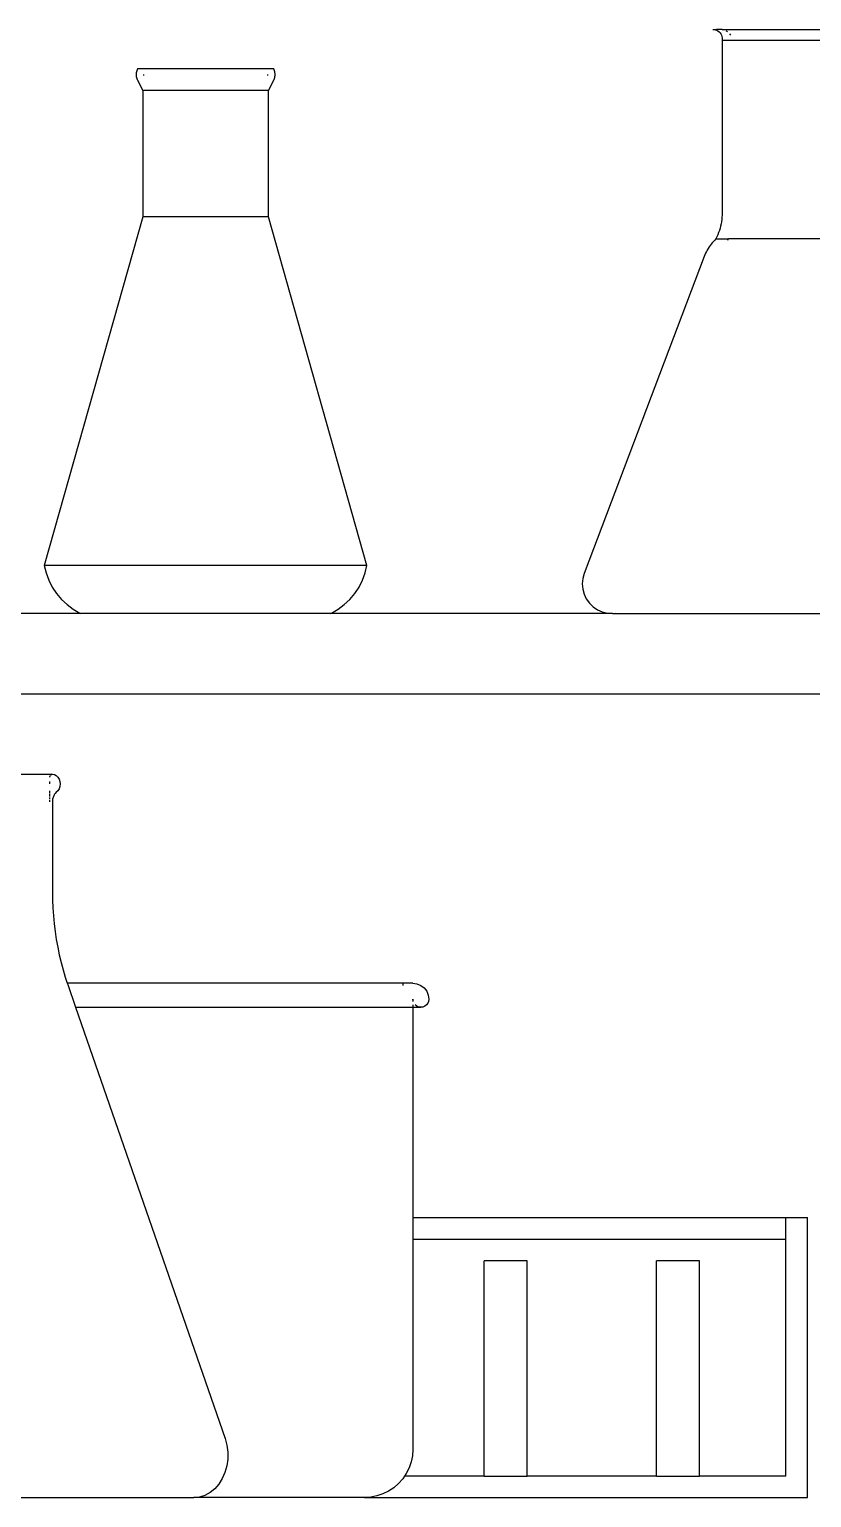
# Model space of a CAD drawing. Header units: metres. Extents: x 2.3 to 15.1, y 3 to 5.1.
# Drawn here: x 9.5056 to 9.7487, y 4.3381 to 4.7948 of the extents above; entities that cross this region are included whole.
import ezdxf

# ---------------------------------------------------------------- set-up
doc = ezdxf.new("R2010")
doc.units = ezdxf.units.M
doc.layers.add('Edges', color=7, linetype='Continuous')

# ---------------------------------------------------------------- blocks, each defined once
blk = doc.blocks.new('Chemistry Lab table fr')
at = {"layer": 'Edges'}
for p, q in [((-0.59991, 0.52649), (-0.59948, 0.52646)), ((-0.59948, 0.52646), (-0.59875, 0.52649)), ((-0.59948, 0.52646), (-0.59906, 0.52637)), ((-0.59906, 0.52637), (-0.59866, 0.52622)), ((-0.59696, 0.52649), (-0.59875, 0.52649)), ((-0.59866, 0.52622), (-0.59828, 0.52601)), ((-0.59828, 0.52601), (-0.59794, 0.52575)), ((-0.59794, 0.52575), (-0.59763, 0.52544)), ((-0.59763, 0.52544), (-0.59738, 0.52509)), ((-0.59651, 0.52637), (-0.59696, 0.52649)), ((-0.59696, 0.52649), (-0.53419, 0.52649)), ((-0.59565, 0.52598), (-0.59569, 0.52601)), ((-0.59528, 0.52575), (-0.59565, 0.52598)), ((-0.59738, 0.52509), (-0.59718, 0.52471)), ((-0.59718, 0.52471), (-0.59703, 0.5243)), ((-0.59703, 0.5243), (-0.59695, 0.52388)), ((-0.59692, 0.52345), (-0.59696, 0.52302)), ((-0.59696, 0.52302), (-0.59696, 0.46945)), ((-0.53419, 0.52302), (-0.59696, 0.52302)), ((-0.59695, 0.52388), (-0.59692, 0.52345)), ((-0.59426, 0.52472), (-0.59455, 0.52509)), ((-0.77907, 0.51272), (-0.77908, 0.51241)), ((-0.77908, 0.51241), (-0.77907, 0.51211)), ((-0.77903, 0.51302), (-0.77907, 0.51272)), ((-0.77907, 0.51211), (-0.77903, 0.5118)), ((-0.77897, 0.51332), (-0.77903, 0.51302)), ((-0.77903, 0.5118), (-0.77897, 0.5115)), ((-0.77888, 0.51361), (-0.77897, 0.51332)), ((-0.77897, 0.5115), (-0.77888, 0.51121)), ((-0.77878, 0.5139), (-0.77888, 0.51361)), ((-0.77864, 0.51418), (-0.77878, 0.5139)), ((-0.73632, 0.51418), (-0.77864, 0.51418)), ((-0.77671, 0.51211), (-0.77671, 0.51241)), ((-0.73825, 0.51241), (-0.73825, 0.51211)), ((-0.73618, 0.5139), (-0.73632, 0.51418)), ((-0.73608, 0.51361), (-0.73618, 0.5139)), ((-0.73599, 0.51332), (-0.73608, 0.51361)), ((-0.73608, 0.51121), (-0.73599, 0.5115)), ((-0.73593, 0.51302), (-0.73599, 0.51332)), ((-0.73599, 0.5115), (-0.73593, 0.5118)), ((-0.73589, 0.51272), (-0.73593, 0.51302)), ((-0.73593, 0.5118), (-0.73589, 0.51211)), ((-0.73588, 0.51241), (-0.73589, 0.51272)), ((-0.73589, 0.51211), (-0.73588, 0.51241)), ((-0.77888, 0.51121), (-0.77878, 0.51092)), ((-0.77878, 0.51092), (-0.77864, 0.51065)), ((-0.77864, 0.51065), (-0.77701, 0.50752)), ((-0.77701, 0.50752), (-0.77701, 0.46822)), ((-0.73795, 0.50752), (-0.77701, 0.50752)), ((-0.73795, 0.50752), (-0.73632, 0.51065)), ((-0.73795, 0.46822), (-0.73795, 0.50752)), ((-0.73632, 0.51065), (-0.73618, 0.51092)), ((-0.73618, 0.51092), (-0.73608, 0.51121)), ((-0.77701, 0.46822), (-0.80761, 0.35978)), ((-0.73795, 0.46822), (-0.77701, 0.46822)), ((-0.70735, 0.35978), (-0.73795, 0.46822)), ((-0.5973, 0.46598), (-0.59745, 0.46529)), ((-0.59718, 0.46667), (-0.5973, 0.46598)), ((-0.59709, 0.46736), (-0.59718, 0.46667)), ((-0.59702, 0.46806), (-0.59709, 0.46736)), ((-0.59698, 0.46875), (-0.59702, 0.46806)), ((-0.59696, 0.46945), (-0.59698, 0.46875)), ((-0.5989, 0.46136), (-0.59929, 0.46097)), ((-0.59859, 0.46199), (-0.5989, 0.46136)), ((-0.5989, 0.46136), (-0.59503, 0.46136)), ((-0.59831, 0.46263), (-0.59859, 0.46199)), ((-0.59806, 0.46329), (-0.59831, 0.46263)), ((-0.59783, 0.46395), (-0.59806, 0.46329)), ((-0.59763, 0.46462), (-0.59783, 0.46395)), ((-0.59745, 0.46529), (-0.59763, 0.46462)), ((-0.59519, 0.46097), (-0.59505, 0.46129)), ((-0.59505, 0.46129), (-0.59503, 0.46136)), ((-0.5361, 0.46136), (-0.59503, 0.46136)), ((-0.60212, 0.45687), (-0.60235, 0.45636)), ((-0.60188, 0.45737), (-0.60212, 0.45687)), ((-0.60161, 0.45786), (-0.60188, 0.45737)), ((-0.60133, 0.45834), (-0.60161, 0.45786)), ((-0.60103, 0.45881), (-0.60133, 0.45834)), ((-0.60072, 0.45927), (-0.60103, 0.45881)), ((-0.60039, 0.45971), (-0.60072, 0.45927)), ((-0.60004, 0.46014), (-0.60039, 0.45971)), ((-0.59967, 0.46056), (-0.60004, 0.46014)), ((-0.59929, 0.46097), (-0.59967, 0.46056)), ((-0.60255, 0.45585), (-0.63986, 0.35727)), ((-0.60235, 0.45636), (-0.60255, 0.45585)), ((-0.80761, 0.35978), (-0.80706, 0.35745)), ((-0.70735, 0.35978), (-0.80761, 0.35978)), ((-0.80706, 0.35745), (-0.80623, 0.35519)), ((-0.70873, 0.35519), (-0.7079, 0.35745)), ((-0.7079, 0.35745), (-0.70735, 0.35978)), ((-0.63986, 0.35727), (-0.6403, 0.35569)), ((-0.80623, 0.35519), (-0.80516, 0.35305)), ((-0.80516, 0.35305), (-0.80384, 0.35105)), ((-0.71112, 0.35105), (-0.7098, 0.35305)), ((-0.7098, 0.35305), (-0.70873, 0.35519)), ((-0.6403, 0.35569), (-0.64045, 0.35406)), ((-0.64045, 0.35406), (-0.64031, 0.35243)), ((-0.64031, 0.35243), (-0.63989, 0.35085)), ((-0.80384, 0.35105), (-0.80229, 0.34921)), ((-0.80229, 0.34921), (-0.80055, 0.34757)), ((-0.80055, 0.34757), (-0.79863, 0.34614)), ((-0.71634, 0.34614), (-0.71441, 0.34757)), ((-0.71441, 0.34757), (-0.71267, 0.34921)), ((-0.71267, 0.34921), (-0.71112, 0.35105)), ((-0.63989, 0.35085), (-0.63919, 0.34937)), ((-0.63919, 0.34937), (-0.63824, 0.34804)), ((-0.63824, 0.34804), (-0.63707, 0.34689)), ((-0.79629, 0.34483), (-0.86008, 0.34483)), ((-0.79863, 0.34614), (-0.79655, 0.34494)), ((-0.79655, 0.34494), (-0.79629, 0.34483)), ((-0.71867, 0.34483), (-0.79629, 0.34483)), ((-0.71867, 0.34483), (-0.71841, 0.34494)), ((-0.631, 0.34483), (-0.71867, 0.34483)), ((-0.71841, 0.34494), (-0.71634, 0.34614)), ((-0.63707, 0.34689), (-0.63572, 0.34598)), ((-0.63572, 0.34598), (-0.63422, 0.34531)), ((-0.63422, 0.34531), (-0.63263, 0.34493)), ((-0.63263, 0.34493), (-0.631, 0.34483)), ((-0.631, 0.34483), (-0.63016, 0.34493)), ((-0.631, 0.34483), (-0.5009, 0.34483)), ((-1.12113, 0.31983), (-0.36105, 0.31983)), ((-0.85274, 0.29483), (-0.80546, 0.29483)), ((-0.8059, 0.29183), (-0.8059, 0.2926)), ((-0.80589, 0.29396), (-0.80587, 0.29409)), ((-0.80587, 0.29409), (-0.80584, 0.29421)), ((-0.80584, 0.29421), (-0.80579, 0.29433)), ((-0.80579, 0.29433), (-0.80574, 0.29443)), ((-0.80531, 0.29479), (-0.80546, 0.29483)), ((-0.80545, 0.29472), (-0.80541, 0.29475)), ((-0.80541, 0.29475), (-0.80531, 0.29479)), ((-0.80531, 0.29479), (-0.8052, 0.29482)), ((-0.8052, 0.29482), (-0.8051, 0.29483)), ((-0.8051, 0.29483), (-0.80448, 0.29472)), ((-0.80448, 0.29472), (-0.8039, 0.29443)), ((-0.8039, 0.29443), (-0.8034, 0.29395)), ((-0.8034, 0.29395), (-0.80302, 0.29333)), ((-0.80302, 0.29333), (-0.80278, 0.2926)), ((-0.80278, 0.2926), (-0.8027, 0.29183)), ((-0.8059, 0.28884), (-0.8059, 0.28971)), ((-0.8059, 0.28789), (-0.8059, 0.28862)), ((-0.80478, 0.28789), (-0.80488, 0.28762)), ((-0.80467, 0.28814), (-0.80478, 0.28789)), ((-0.80454, 0.28839), (-0.80467, 0.28814)), ((-0.8044, 0.28862), (-0.80454, 0.28839)), ((-0.80425, 0.28884), (-0.8044, 0.28862)), ((-0.8039, 0.28923), (-0.80425, 0.28884)), ((-0.8034, 0.28971), (-0.8039, 0.28923)), ((-0.80302, 0.29033), (-0.8034, 0.28971)), ((-0.80278, 0.29105), (-0.80302, 0.29033)), ((-0.8027, 0.29183), (-0.80278, 0.29105)), ((-0.8059, 0.28706), (-0.8059, 0.28762)), ((-0.8059, 0.28619), (-0.8059, 0.28677)), ((-0.80506, 0.28677), (-0.8051, 0.28619)), ((-0.8051, 0.28619), (-0.8051, 0.25816)), ((-0.80502, 0.28706), (-0.80506, 0.28677)), ((-0.80496, 0.28734), (-0.80502, 0.28706)), ((-0.80488, 0.28762), (-0.80496, 0.28734)), ((-0.8051, 0.25816), (-0.80507, 0.2557)), ((-0.80507, 0.2557), (-0.80497, 0.25323)), ((-0.80497, 0.25323), (-0.8048, 0.25078)), ((-0.8048, 0.25078), (-0.80456, 0.24833)), ((-0.80456, 0.24833), (-0.80426, 0.24589)), ((-0.80426, 0.24589), (-0.8039, 0.24347)), ((-0.8039, 0.24347), (-0.80346, 0.24107)), ((-0.80346, 0.24107), (-0.80297, 0.23868)), ((-0.80297, 0.23868), (-0.8024, 0.23632)), ((-0.8024, 0.23632), (-0.80178, 0.23398)), ((-0.80178, 0.23398), (-0.80109, 0.23167)), ((-0.80109, 0.23167), (-0.80048, 0.22983)), ((-0.80048, 0.22983), (-0.80033, 0.22939)), ((-0.69611, 0.22983), (-0.80048, 0.22983)), ((-0.80033, 0.22939), (-0.79789, 0.22233)), ((-0.69611, 0.22916), (-0.69611, 0.22983)), ((-0.69311, 0.22983), (-0.69611, 0.22983)), ((-0.69311, 0.22983), (-0.69182, 0.22966)), ((-0.69182, 0.22966), (-0.69061, 0.22916)), ((-0.69061, 0.22916), (-0.68957, 0.22836)), ((-0.68957, 0.22836), (-0.68878, 0.22733)), ((-0.69302, 0.22418), (-0.69311, 0.22483)), ((-0.69311, 0.22483), (-0.69311, 0.22418)), ((-0.68878, 0.22733), (-0.68828, 0.22612)), ((-0.68819, 0.22418), (-0.68844, 0.22358)), ((-0.68828, 0.22612), (-0.68811, 0.22483)), ((-0.68811, 0.22483), (-0.68819, 0.22418)), ((-0.79789, 0.22233), (-0.75145, 0.08818)), ((-0.79789, 0.22233), (-0.69311, 0.22233)), ((-0.69311, 0.22306), (-0.69311, 0.22233)), ((-0.69311, 0.22233), (-0.69311, 0.15693)), ((-0.69311, 0.22233), (-0.69061, 0.22233)), ((-0.69186, 0.22266), (-0.69238, 0.22306)), ((-0.69126, 0.22241), (-0.69186, 0.22266)), ((-0.69061, 0.22233), (-0.69126, 0.22241)), ((-0.68996, 0.22241), (-0.69061, 0.22233)), ((-0.68936, 0.22266), (-0.68996, 0.22241)), ((-0.68884, 0.22306), (-0.68936, 0.22266)), ((-0.68844, 0.22358), (-0.68884, 0.22306)), ((-0.69311, 0.15693), (-0.69311, 0.15023)), ((-0.69311, 0.15693), (-0.57717, 0.15693)), ((-0.57717, 0.15693), (-0.57047, 0.15693)), ((-0.57717, 0.15023), (-0.57717, 0.15693)), ((-0.57047, 0.06983), (-0.57047, 0.15693)), ((-0.69311, 0.15023), (-0.69311, 0.08483)), ((-0.69311, 0.15023), (-0.57717, 0.15023)), ((-0.57717, 0.07653), (-0.57717, 0.15023)), ((-0.67097, 0.07653), (-0.67097, 0.14353)), ((-0.65757, 0.14353), (-0.67097, 0.14353)), ((-0.65757, 0.07653), (-0.65757, 0.14353)), ((-0.61737, 0.07653), (-0.61737, 0.14353)), ((-0.60397, 0.14353), (-0.61737, 0.14353)), ((-0.60397, 0.07653), (-0.60397, 0.14353)), ((-0.75145, 0.08818), (-0.7509, 0.08613)), ((-0.7509, 0.08613), (-0.75062, 0.084)), ((-0.75062, 0.084), (-0.75063, 0.08183)), ((-0.69324, 0.08287), (-0.69362, 0.08094)), ((-0.69311, 0.08483), (-0.69324, 0.08287)), ((-0.75149, 0.07765), (-0.75232, 0.07575)), ((-0.75092, 0.0797), (-0.75149, 0.07765)), ((-0.75063, 0.08183), (-0.75092, 0.0797)), ((-0.69425, 0.07909), (-0.69512, 0.07733)), ((-0.69362, 0.08094), (-0.69425, 0.07909)), ((-0.75338, 0.07405), (-0.75466, 0.07258)), ((-0.75232, 0.07575), (-0.75338, 0.07405)), ((-0.6975, 0.07422), (-0.69898, 0.07293)), ((-0.69621, 0.0757), (-0.6975, 0.07422)), ((-0.69565, 0.07653), (-0.69621, 0.0757)), ((-0.69512, 0.07733), (-0.69565, 0.07653)), ((-0.67097, 0.07653), (-0.69565, 0.07653)), ((-0.67097, 0.07653), (-0.65757, 0.07653)), ((-0.61737, 0.07653), (-0.65757, 0.07653)), ((-0.61737, 0.07653), (-0.60397, 0.07653)), ((-0.57717, 0.07653), (-0.60397, 0.07653)), ((-0.82811, 0.06983), (-0.7611, 0.06983)), ((-0.75937, 0.07001), (-0.7611, 0.06983)), ((-0.70811, 0.06983), (-0.7611, 0.06983)), ((-0.7577, 0.07054), (-0.75937, 0.07001)), ((-0.75611, 0.0714), (-0.7577, 0.07054)), ((-0.75466, 0.07258), (-0.75611, 0.0714)), ((-0.70615, 0.06996), (-0.70811, 0.06983)), ((-0.70811, 0.06983), (-0.57047, 0.06983)), ((-0.70423, 0.07034), (-0.70615, 0.06996)), ((-0.70237, 0.07097), (-0.70423, 0.07034)), ((-0.70061, 0.07184), (-0.70237, 0.07097)), ((-0.69898, 0.07293), (-0.70061, 0.07184))]:
    blk.add_line(p, q, dxfattribs=at)

msp = doc.modelspace()

# ---------------------------------------------------------------- block references
msp.add_blockref('Chemistry Lab table fr', (10.31787, 4.26826))

doc.saveas('drawing.dxf')
